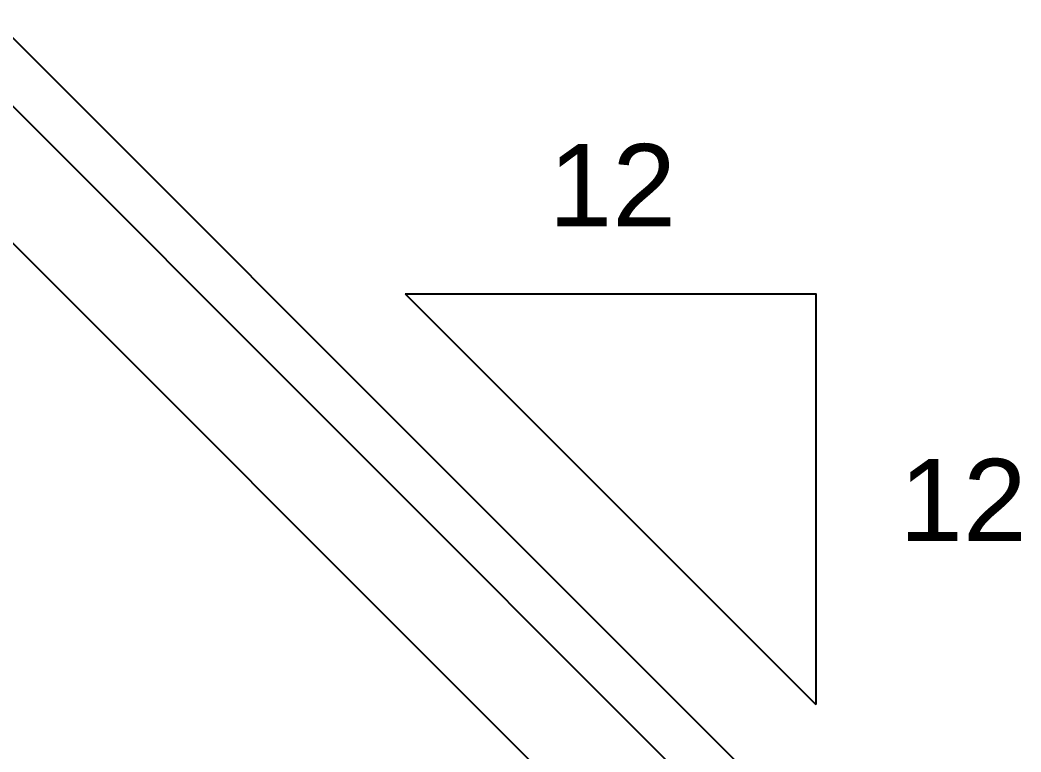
# Model space of a CAD drawing. Header units: inches. Extents: x -73 to 182, y -44 to 88.
# Drawn here: x 50.99 to 80.25, y 39.86 to 61.25 of the extents above; entities that cross this region are included whole.
import ezdxf

# ---------------------------------------------------------------- set-up
doc = ezdxf.new("R2010")
doc.units = ezdxf.units.IN
doc.header["$LTSCALE"] = 0.3
doc.header["$MEASUREMENT"] = 0
doc.layers.add('Lines & Shapes', color=7, linetype='Continuous')
doc.layers.add('Text', color=7, linetype='Continuous')
doc.styles.add('Annotative', font='arial.ttf')

msp = doc.modelspace()

# ---------------------------------------------------------------- linework, layer by layer
at = {"layer": 'Lines & Shapes'}
for points in [[(80.25, 31.25), (50.25, 61.25)], [(20.25, 29.25), (50.25, 59.25), (80.25, 29.25)], [(50.25, 55.25), (80.25, 25.25)], [(62.25, 53.25), (74.25, 53.25), (74.25, 41.25)], [(62.25, 53.25), (74.25, 41.25)]]:
    msp.add_lwpolyline(points, dxfattribs=at)

# ---------------------------------------------------------------- texts
at = {"layer": 'Text', "char_height": 2.4, "width": 3.23745, "attachment_point": 1, "style": 'Annotative'}
for insert in [(66.438, 57.626), (76.69, 48.425)]:
    msp.add_mtext('12', dxfattribs=dict(at, insert=insert))

doc.saveas('drawing.dxf')
